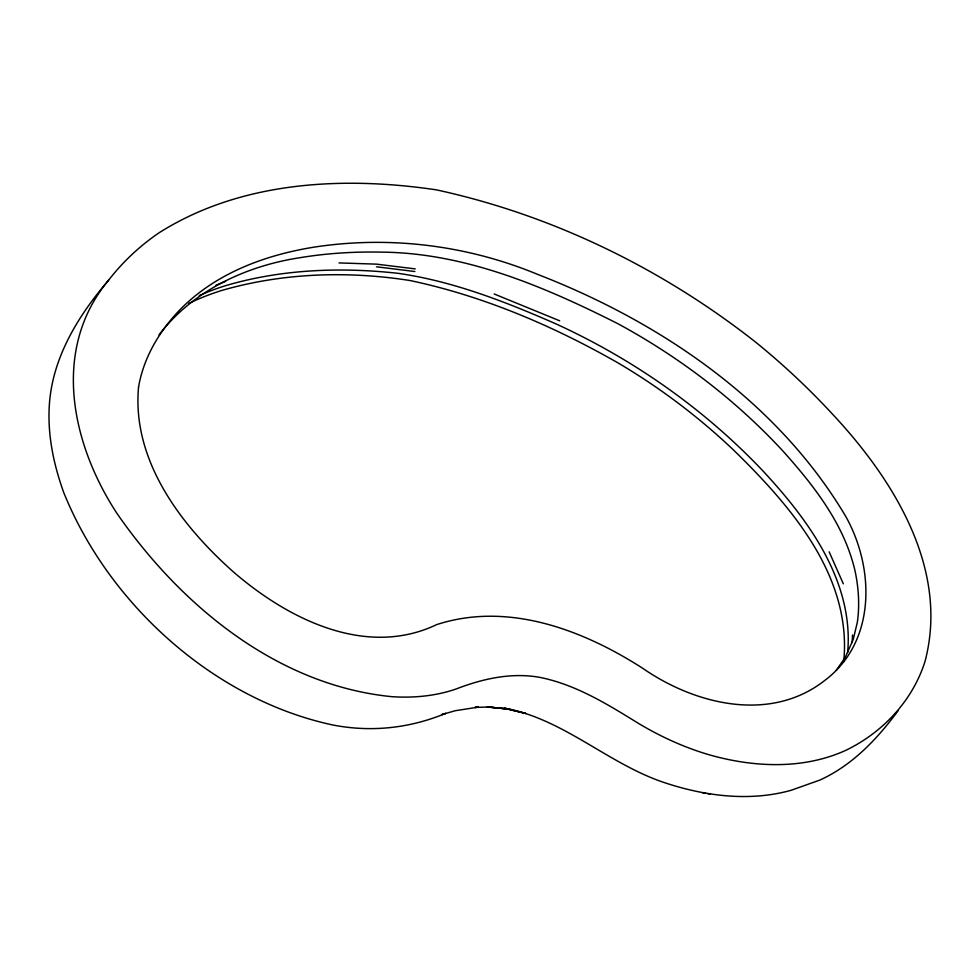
<?xml version="1.0" encoding="UTF-8"?>
<svg xmlns="http://www.w3.org/2000/svg" width="980" height="980" viewBox="0 0 980 980"><rect width="100%" height="100%" fill="white"/><g stroke="black" fill="none" stroke-linecap="round" stroke-linejoin="round"><path stroke-width="1.47" d="M843.694 661.757C852.306 576.228 790.431 505.472 733.297 449.796A427.684 283.808 38.4 0 0 617.89 362.833C553.075 325.826 483.373 296.034 410.167 280.55C347.777 270.737 282.889 272.82 222.031 290.374A427.55 283.71 38.4 0 0 188.834 303.445M847.663 652.472C853.899 581.838 808.794 520.331 763.187 471.184C704.596 409.248 633.644 359.44 556.162 323.976C505.447 301.73 453.005 281.174 397.892 273.298C340.477 266.989 281.468 269.206 225.817 285.596A427.55 283.71 38.4 0 0 199.246 295.58M852.196 642.623L852.514 634.979M108.609 280.194C50.997 349.333 71.442 443.903 116.951 513.398C180.541 605.273 277.095 685.314 391.78 696.67A227.091 150.687 38.4 0 0 456.509 688.842C482.956 678.65 511.842 672.207 540.139 677.437C574.929 684.457 605.787 703.199 635.591 721.623A227.091 150.687 38.4 0 0 709.03 754.747C753.448 767.401 802.865 769.839 845.728 750.374C882.698 732.501 912.601 700.823 925.047 661.341C949.608 567.922 892.486 477.787 830.918 412.433A492.144 326.585 38.4 0 0 755.347 341.91C662.137 268.655 552.524 215.086 436.504 189.875C343.135 175.971 240.774 181.129 159.103 232.762A492.144 326.585 38.4 0 0 108.609 280.194C79.343 314.31 54.035 354.785 49.698 400.489C46.734 431.984 53.214 463.491 63.908 493.014L65.023 495.672C110.679 606.093 215.465 700.088 333.237 725.077C371.53 732.44 409.848 728.226 445.692 713.367L441.943 714.543L455.161 710.733L478.375 707.107L474.92 707.413L487.477 707.058L509.723 709.116L487.256 706.862L506.942 709.018L525.795 713.465L504.308 708.087C563.304 718.891 607.477 763.224 663.154 782.199C703.971 795.993 749.088 802.032 791.13 790.284L819.88 780.068C852.38 765.294 877.296 738.969 898.121 710.659M836.308 670.332L845.397 657.053L853.298 639.266L857.353 622.153A220.365 146.228 38.4 0 0 855.038 570.899C844.245 524.276 813.927 485.566 782.616 450.69C735.123 399.46 678.834 356.671 617.437 323.461C544.01 286.491 465.022 252.816 381.441 252.13A581.532 385.899 38.4 0 0 300.162 257.667C246.09 265.886 192.754 290.595 159.005 334.891M215.968 285.229L225.571 281.382M339.031 262.922L376.626 264.147L415.226 268.888M376.504 266.805L414.871 271.521M702.525 792.722L705.171 793.163M707.474 793.567L710.206 794.02M494.19 293.988L559.69 320.803M829.154 551.826L843.315 583.811M138.56 386.978C131.7 460.845 181.459 525.893 233.804 572.259C287.985 619.029 365.981 658.303 436.639 624.628C507.836 601.402 582.818 629.748 642.929 668.433C695.212 704.657 770.427 723.069 824.768 680.439C876.292 641.778 874.748 568.216 845.764 516.448C777.422 401.273 660.471 321.991 537.518 274.339C466.933 245.098 389.207 235.531 313.649 247.205C264.404 255.192 215.294 273.518 179.867 309.852C159.348 331.216 143.631 357.516 138.56 386.978"/></g></svg>
